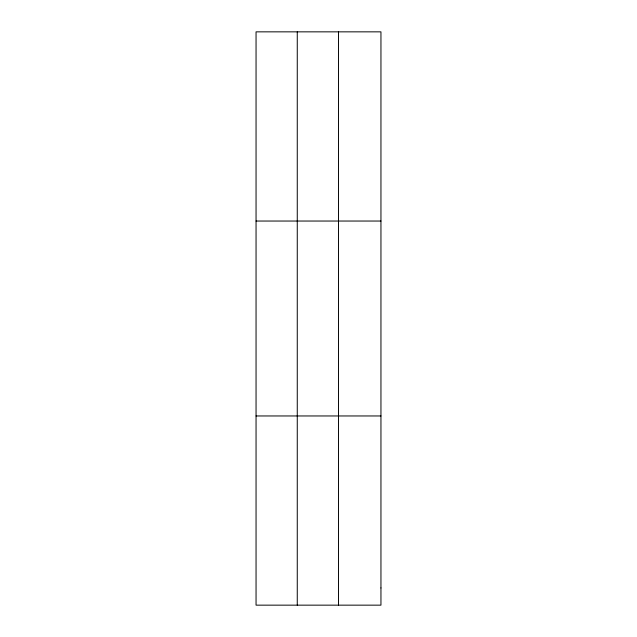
<?xml version="1.0" encoding="UTF-8"?>
<svg xmlns="http://www.w3.org/2000/svg" width="637" height="637" viewBox="0 0 637 637"><rect width="100%" height="100%" fill="white"/><g stroke="black" fill="none" stroke-linecap="round" stroke-linejoin="round"><path stroke-width="0.96" d="M297.264 31.85L297.264 605.15M338.486 31.85L338.486 605.15M256.05 221.039L380.95 221.039M256.05 415.961L380.95 415.961M380.95 587.951L380.95 605.15L256.05 605.15L256.05 31.85L380.95 31.85L380.95 587.951"/></g></svg>
